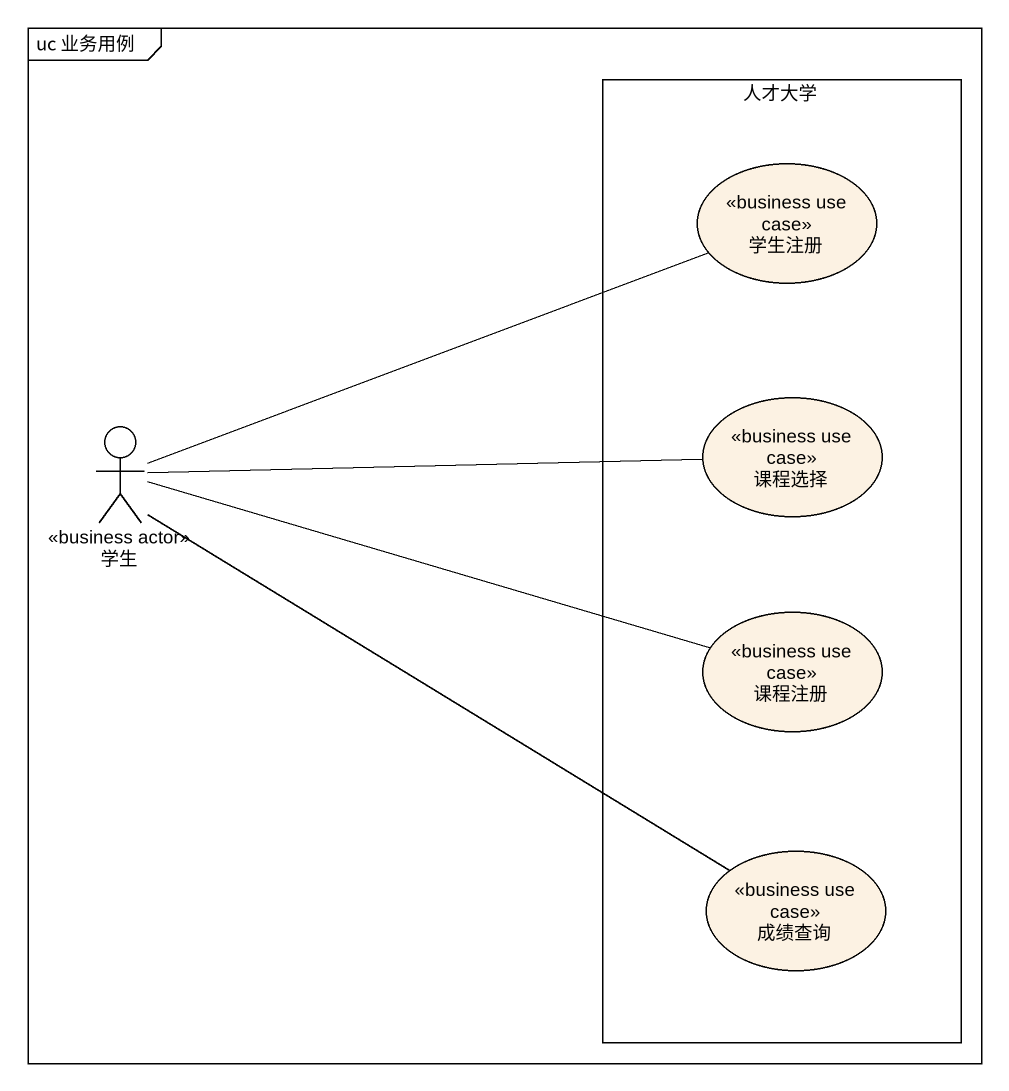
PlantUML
@startuml
mainframe uc 业务用例
rectangle 人才大学 {
  usecase 学生注册 <<business use case>>
  usecase 课程选择 <<business use case>>
  usecase 课程注册 <<business use case>>
  usecase 成绩查询 <<business use case>>
}
actor 学生 <<business actor>>
学生 -right- 学生注册
学生 -right- 课程选择
学生 -right- 课程注册
学生 -right- 成绩查询
@enduml
